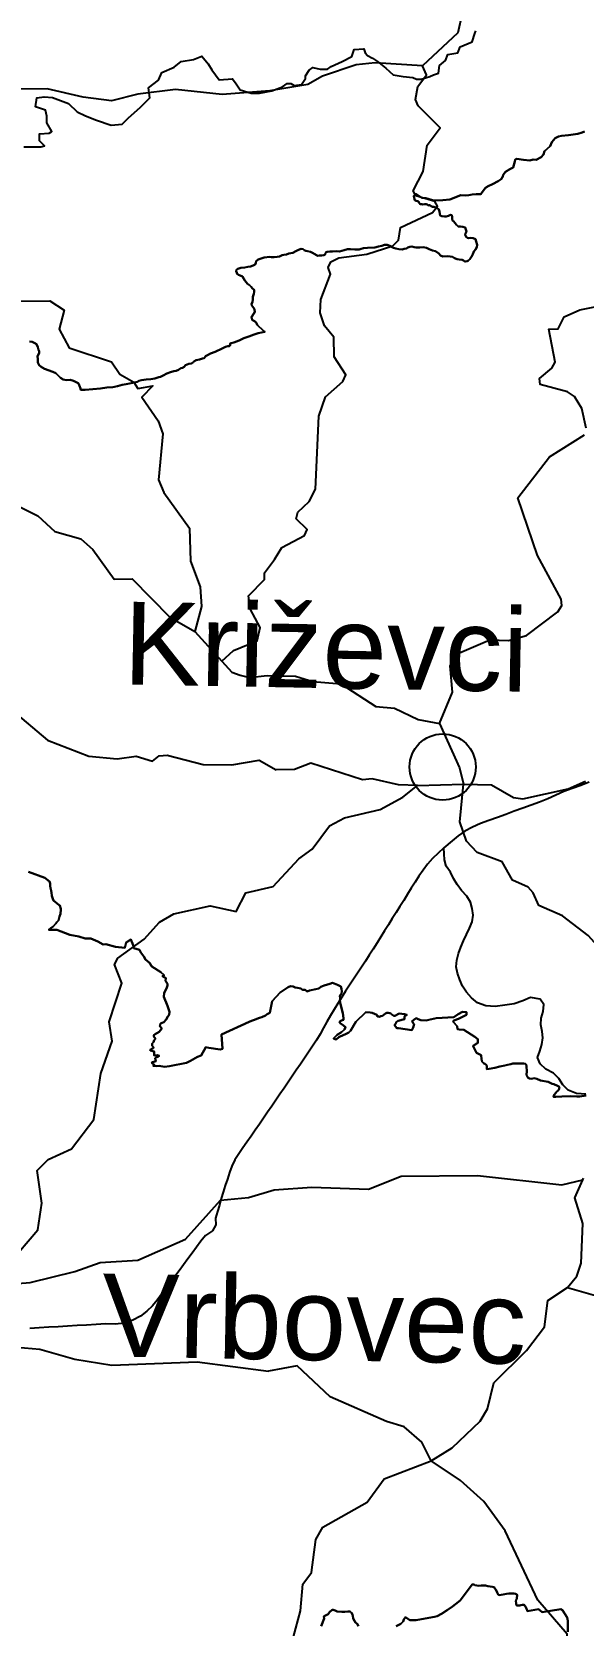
# Model space of a CAD drawing. Header units: metres. Extents: x 13.21 to 19.52, y 42.14 to 46.62.
# Drawn here: x 16.43 to 16.5795, y 45.7957 to 46.2279 of the extents above; entities that cross this region are included whole.
import ezdxf

# ---------------------------------------------------------------- set-up
doc = ezdxf.new("R2010")
doc.units = ezdxf.units.M
doc.header["$MEASUREMENT"] = 0
for name, color, linetype in [('CESTE', 5, 'Continuous'), ('grad_manji', 1, 'Continuous'), ('hr', 9, 'Continuous'), ('naziv_manji', 1, 'Continuous'), ('PRUGE', 7, 'Continuous'), ('RIJEKE', 4, 'Continuous')]:
    doc.layers.add(name, color=color, linetype=linetype)
doc.styles.get("Standard").update_dxf_attribs({"font": 'arial.ttf'})

msp = doc.modelspace()

# ---------------------------------------------------------------- linework, layer by layer
at = {"layer": 'CESTE'}
for p, q in [((16.47422, 46.06527), (16.48152, 46.05722)), ((16.53461, 46.02347), (16.54703, 46.02383)), ((16.5794, 45.91652), (16.57965, 45.91697))]:
    msp.add_line(p, q, dxfattribs=at)
for points in [[(16.57656, 46.25205), (16.56617, 46.25261), (16.56376, 46.2521), (16.55787, 46.24854), (16.55143, 46.24076), (16.54785, 46.23823), (16.5455, 46.22761), (16.53599, 46.21867)], [(16.53599, 46.21867), (16.5231, 46.21952), (16.51796, 46.21897), (16.50879, 46.21592), (16.50482, 46.21359), (16.49454, 46.21189)], [(16.49577, 46.08475), (16.49777, 46.08802), (16.50398, 46.09127), (16.50464, 46.09294), (16.50169, 46.09577), (16.50214, 46.09758), (16.50522, 46.10048), (16.50696, 46.10386), (16.50787, 46.12361), (16.5096, 46.12886), (16.51438, 46.13309), (16.5152, 46.13485), (16.51203, 46.13972), (16.51188, 46.14508), (16.50941, 46.14819), (16.50822, 46.1517), (16.50834, 46.15529), (16.51103, 46.16214), (16.51036, 46.16395), (16.51109, 46.16551), (16.51323, 46.16664), (16.52089, 46.16759), (16.5279, 46.1699), (16.52941, 46.1714), (16.53003, 46.17479), (16.53869, 46.17892), (16.54004, 46.18064), (16.53931, 46.1819), (16.53413, 46.18341), (16.53342, 46.18482), (16.5361, 46.19003), (16.53725, 46.19716), (16.54079, 46.20191), (16.53475, 46.20783), (16.53406, 46.20954), (16.53473, 46.2131), (16.53708, 46.21623), (16.53599, 46.21867)], [(16.49454, 46.21189), (16.48163, 46.21095), (16.46894, 46.21231), (16.45875, 46.21097), (16.45162, 46.20923), (16.44393, 46.21015), (16.43418, 46.21248), (16.42018, 46.21233)], [(16.42464, 46.15487), (16.43485, 46.15492), (16.43872, 46.15245), (16.4374, 46.14726), (16.44007, 46.14221), (16.45163, 46.13836), (16.45387, 46.13508), (16.45763, 46.13286), (16.4587, 46.13118), (16.46279, 46.13187), (16.45985, 46.12884), (16.46427, 46.12237), (16.46553, 46.11889), (16.46433, 46.10634), (16.4658, 46.1029), (16.47275, 46.09326), (16.47299, 46.0843), (16.47564, 46.07737), (16.47603, 46.07199), (16.47422, 46.06527)], [(16.58037, 46.1204), (16.57917, 46.12572), (16.57721, 46.12902), (16.57524, 46.13022), (16.56791, 46.13225), (16.56768, 46.13389), (16.57106, 46.13663), (16.5719, 46.13833), (16.57022, 46.14724), (16.57278, 46.14737), (16.57434, 46.15057), (16.57864, 46.1525), (16.58364, 46.15349)], [(16.54056, 46.04024), (16.54409, 46.04881), (16.5435, 46.05596), (16.5454, 46.05919), (16.55425, 46.06297), (16.55926, 46.0628), (16.56414, 46.06412), (16.57265, 46.0706), (16.57374, 46.07228), (16.57359, 46.07402), (16.56711, 46.08581), (16.56177, 46.10153), (16.57039, 46.1126), (16.57993, 46.11859)], [(16.35955, 46.10589), (16.36451, 46.10678), (16.36973, 46.10676), (16.38136, 46.11056), (16.38906, 46.1111), (16.3918, 46.11082), (16.39327, 46.10969), (16.39302, 46.10588), (16.39393, 46.10442), (16.40669, 46.10269), (16.41373, 46.10493), (16.41753, 46.10732), (16.42023, 46.1077), (16.4219, 46.10666), (16.4253, 46.09981), (16.43164, 46.09666), (16.43625, 46.09232), (16.44331, 46.09036), (16.44649, 46.08747), (16.45229, 46.07942), (16.45717, 46.07956), (16.46746, 46.06915), (16.47422, 46.06527)], [(16.48152, 46.05722), (16.48466, 46.06004), (16.49109, 46.06269), (16.49192, 46.06634), (16.48925, 46.07136), (16.48876, 46.0749), (16.49313, 46.07934), (16.49312, 46.08118), (16.49577, 46.08475)], [(16.48152, 46.05722), (16.48422, 46.05422), (16.48653, 46.05335), (16.48901, 46.05277), (16.49379, 46.05332)], [(16.49379, 46.05332), (16.50154, 46.05315), (16.50623, 46.05168), (16.51378, 46.051), (16.52331, 46.0449), (16.52837, 46.04446), (16.53476, 46.0414), (16.54056, 46.04024)], [(16.42439, 46.04407), (16.43422, 46.03576), (16.44546, 46.0314), (16.45311, 46.03065), (16.45827, 46.03139), (16.4627, 46.03004), (16.46448, 46.03147), (16.46669, 46.03172), (16.4765, 46.02914), (16.48421, 46.02905), (16.49161, 46.03034), (16.4963, 46.02768)], [(16.54056, 46.04024), (16.546, 46.02825), (16.54703, 46.02383)], [(16.53461, 46.02347), (16.52945, 46.02368), (16.52226, 46.02528), (16.51969, 46.02497), (16.50565, 46.02951), (16.50119, 46.02782), (16.4963, 46.02768)], [(16.60776, 45.947), (16.60827, 45.95419), (16.6045, 45.95645), (16.60316, 45.96174), (16.59595, 45.96686), (16.59211, 45.97152), (16.58757, 45.97309), (16.58501, 45.9782), (16.58089, 45.98277), (16.57389, 45.98809), (16.56749, 45.99093), (16.56601, 45.99435), (16.56465, 45.99591), (16.56037, 45.99776), (16.55754, 46.00276), (16.55075, 46.00529), (16.54793, 46.00835), (16.54612, 46.01356), (16.54703, 46.02383)], [(16.54703, 46.02383), (16.55466, 46.02364), (16.56064, 46.02022), (16.56319, 46.01983), (16.57547, 46.02251), (16.58015, 46.02459)], [(16.49541, 45.99605), (16.50242, 46.00355), (16.50599, 46.00618), (16.51069, 46.01249), (16.51477, 46.0147), (16.52448, 46.01698), (16.53062, 46.02026), (16.53461, 46.02347)], [(16.41859, 45.88963), (16.42638, 45.89678), (16.43165, 45.90296), (16.43274, 45.91011), (16.43146, 45.91903), (16.43439, 45.92198), (16.44074, 45.92492), (16.4468, 45.93283), (16.44868, 45.94535), (16.45175, 45.95407), (16.45094, 45.95936), (16.4544, 45.96981), (16.45244, 45.97489), (16.45334, 45.97663), (16.4605, 45.98174), (16.4646, 45.98634), (16.46847, 45.98867), (16.47837, 45.99085), (16.48545, 45.98926), (16.48805, 45.99433), (16.49541, 45.99605)], [(16.49569, 45.91376), (16.5059, 45.91449), (16.52134, 45.91399), (16.53015, 45.91745), (16.55083, 45.91767), (16.57375, 45.91514), (16.5794, 45.91652)], [(16.57527, 45.88725), (16.5778, 45.89037), (16.57903, 45.89385), (16.5794, 45.90465), (16.57726, 45.91162), (16.5794, 45.91652)], [(16.41859, 45.88963), (16.41941, 45.88785), (16.42954, 45.88864), (16.44166, 45.89161), (16.44855, 45.89408), (16.4587, 45.89468), (16.4717, 45.9004), (16.48115, 45.91101), (16.4888, 45.91169), (16.49569, 45.91376)], [(16.57527, 45.88725), (16.58478, 45.88452), (16.59761, 45.88481), (16.60946, 45.88144), (16.6325, 45.88125), (16.64497, 45.88359), (16.65207, 45.88569), (16.65666, 45.88733), (16.66245, 45.89091), (16.66726, 45.89226), (16.66972, 45.89274), (16.67598, 45.89187)], [(16.40969, 45.88714), (16.41649, 45.88466), (16.41799, 45.88319), (16.42002, 45.87242), (16.42173, 45.87141), (16.43211, 45.87057), (16.44164, 45.86783), (16.45167, 45.86621), (16.4748, 45.8671), (16.49414, 45.86457)], [(16.53826, 45.84023), (16.54401, 45.84381), (16.5516, 45.85102), (16.55356, 45.85434), (16.55531, 45.86138), (16.56417, 45.87022), (16.56904, 45.87656), (16.56996, 45.88377), (16.57527, 45.88725)], [(16.53826, 45.84023), (16.53579, 45.84534), (16.53097, 45.84952), (16.52622, 45.85089), (16.51095, 45.8576), (16.50197, 45.86598), (16.49414, 45.86457)], [(16.49545, 45.78655), (16.49883, 45.78926), (16.50093, 45.79252), (16.50288, 45.79958), (16.50353, 45.80676), (16.50582, 45.80997), (16.50705, 45.81892), (16.50891, 45.82224), (16.52091, 45.82901), (16.52559, 45.83541), (16.53826, 45.84023)], [(16.61336, 45.74982), (16.60604, 45.75931), (16.58933, 45.77045), (16.58314, 45.77362), (16.57629, 45.77125), (16.57469, 45.77263), (16.57355, 45.77618), (16.57505, 45.77774), (16.57491, 45.77936), (16.56981, 45.78568), (16.57012, 45.78752), (16.57525, 45.79144), (16.57517, 45.7932), (16.56725, 45.80245), (16.55839, 45.82122), (16.55261, 45.82924), (16.54628, 45.83489), (16.53826, 45.84023)]]:
    msp.add_lwpolyline(points, dxfattribs=at)
at = {"layer": 'grad_manji'}
msp.add_circle((16.54142, 46.02848), 0.00898, dxfattribs=at)
at = {"layer": 'hr'}
for points in [[(16.57992, 46.20086), (16.57927, 46.2006), (16.57806, 46.20029), (16.57551, 46.19992), (16.57364, 46.19969), (16.57285, 46.19951), (16.57196, 46.19908), (16.57148, 46.19857), (16.57106, 46.19801), (16.57062, 46.19691), (16.56901, 46.19554), (16.56879, 46.19465), (16.56814, 46.19393), (16.56675, 46.19323), (16.56596, 46.19332), (16.56507, 46.19301), (16.56331, 46.19315), (16.56153, 46.19343), (16.56122, 46.1933), (16.56112, 46.19326), (16.56101, 46.19274), (16.56056, 46.1911), (16.55966, 46.19066), (16.55847, 46.18993), (16.55787, 46.18916), (16.55777, 46.18866), (16.55725, 46.18793), (16.55647, 46.18737), (16.55498, 46.1866), (16.55378, 46.18603), (16.553, 46.18556), (16.55217, 46.18445), (16.55182, 46.18387), (16.55048, 46.18388), (16.54945, 46.18383), (16.54849, 46.18357), (16.54752, 46.18351), (16.54636, 46.18358), (16.54337, 46.1824), (16.54149, 46.18221), (16.5396, 46.18214), (16.53869, 46.18227), (16.53687, 46.18275), (16.53576, 46.18289), (16.53415, 46.18397), (16.53363, 46.18346), (16.53356, 46.18338), (16.53374, 46.18255), (16.53389, 46.18226), (16.53421, 46.18208), (16.5346, 46.18199), (16.53491, 46.1819), (16.53506, 46.18152), (16.53536, 46.1812), (16.53576, 46.18112), (16.53606, 46.18104), (16.53651, 46.18115), (16.53696, 46.18118), (16.53724, 46.18103), (16.53745, 46.18088), (16.53764, 46.18079), (16.53786, 46.18086), (16.53798, 46.1809), (16.53826, 46.18066), (16.53866, 46.18042), (16.53904, 46.18045), (16.53931, 46.18034), (16.5398, 46.18015), (16.54034, 46.17975), (16.54056, 46.17918), (16.54062, 46.17851), (16.54076, 46.17813), (16.5412, 46.17788), (16.5419, 46.17782), (16.54241, 46.1778), (16.543, 46.17804), (16.54353, 46.17825), (16.54388, 46.17816), (16.54404, 46.17769), (16.54404, 46.17715), (16.54409, 46.17671), (16.54449, 46.17642), (16.5447, 46.17609), (16.54514, 46.17552), (16.54563, 46.17513), (16.5463, 46.17509), (16.54693, 46.17502), (16.54751, 46.1748), (16.54788, 46.17374), (16.54762, 46.17323), (16.54749, 46.17285), (16.54779, 46.17232), (16.54815, 46.17204), (16.54841, 46.1719), (16.54901, 46.17199), (16.54967, 46.17198), (16.55029, 46.17166), (16.55054, 46.17101), (16.55078, 46.17013), (16.55072, 46.16953), (16.5503, 46.16884), (16.54986, 46.1683), (16.54959, 46.16762), (16.54933, 46.1671), (16.54881, 46.16625), (16.54839, 46.16587), (16.54806, 46.16573), (16.54765, 46.16558), (16.54741, 46.16562), (16.54708, 46.16591), (16.54668, 46.16609), (16.54591, 46.16617), (16.54535, 46.16625), (16.54465, 46.16648), (16.54408, 46.16685), (16.54343, 46.16693), (16.54267, 46.16708), (16.54144, 46.16695), (16.54087, 46.16726), (16.54035, 46.16774), (16.53952, 46.16839), (16.53868, 46.16861), (16.53779, 46.16897), (16.53701, 46.16935), (16.53612, 46.16948), (16.5352, 46.16944), (16.53416, 46.16942), (16.53373, 46.16954), (16.5331, 46.16965), (16.53254, 46.16958), (16.53199, 46.16938), (16.53157, 46.16912), (16.53098, 46.16909), (16.53042, 46.16889), (16.52951, 46.16897), (16.5287, 46.16917), (16.52811, 46.16931), (16.52758, 46.16955), (16.52706, 46.16986), (16.5264, 46.17017), (16.52564, 46.17015), (16.52494, 46.16989), (16.52403, 46.16965), (16.52298, 46.16944), (16.52102, 46.16933), (16.51997, 46.16922), (16.51936, 46.16906), (16.51876, 46.16888), (16.51758, 46.16884), (16.51643, 46.16897), (16.51564, 46.16893), (16.51473, 46.16865), (16.51346, 46.16836), (16.5127, 46.1684), (16.51153, 46.16832), (16.51085, 46.16836), (16.51007, 46.16827), (16.5098, 46.16814), (16.50964, 46.16786), (16.50956, 46.16751), (16.50915, 46.16732), (16.50863, 46.16728), (16.50796, 46.16722), (16.50757, 46.16714), (16.50721, 46.16729), (16.50677, 46.16759), (16.50612, 46.16796), (16.50554, 46.1682), (16.50479, 46.16839), (16.50432, 46.16853), (16.50384, 46.1687), (16.50354, 46.16899), (16.50302, 46.16903), (16.50232, 46.1688), (16.5016, 46.16837), (16.50081, 46.16794), (16.49972, 46.16777), (16.4991, 46.16752), (16.49835, 46.16742), (16.49792, 46.16734), (16.49712, 46.16697), (16.49652, 46.1669), (16.49568, 46.16683), (16.49493, 46.16681), (16.49453, 46.16687), (16.49305, 46.16671), (16.49135, 46.16614), (16.49088, 46.16567), (16.49071, 46.16529), (16.49054, 46.16482), (16.49002, 46.16457), (16.48928, 46.16424), (16.48861, 46.16413), (16.48772, 46.16402), (16.48669, 46.16388), (16.48588, 46.16365), (16.48553, 46.16334), (16.48541, 46.16298), (16.48558, 46.16257), (16.48568, 46.16227), (16.48605, 46.162), (16.48651, 46.1618), (16.48717, 46.16154), (16.48746, 46.16094), (16.48777, 46.16048), (16.48812, 46.16), (16.48845, 46.15959), (16.48901, 46.1592), (16.48952, 46.15878), (16.48985, 46.15829), (16.49027, 46.15789), (16.49029, 46.1574), (16.49023, 46.15683), (16.48996, 46.15604), (16.48989, 46.15542), (16.48987, 46.15461), (16.48953, 46.15413), (16.48967, 46.15367), (16.49019, 46.15295), (16.49042, 46.15255), (16.49048, 46.15199), (16.49016, 46.15147), (16.48954, 46.15053), (16.48965, 46.15015), (16.48976, 46.14975), (16.49024, 46.14949), (16.49061, 46.14923), (16.49097, 46.14887), (16.49115, 46.14845), (16.49145, 46.14803), (16.49242, 46.14719), (16.493, 46.14663), (16.49316, 46.14653), (16.4927, 46.14642), (16.49142, 46.14617), (16.49028, 46.14584), (16.48888, 46.14531), (16.48747, 46.14482), (16.48622, 46.14415), (16.48478, 46.14366), (16.48407, 46.14345), (16.48372, 46.14328), (16.4838, 46.14305), (16.4838, 46.14282), (16.48359, 46.14266), (16.48317, 46.14261), (16.4825, 46.14245), (16.48163, 46.14205), (16.47972, 46.14112), (16.47846, 46.14068), (16.47763, 46.14022), (16.47706, 46.13995), (16.47697, 46.13973), (16.47672, 46.13938), (16.4763, 46.13934), (16.47546, 46.13906), (16.47454, 46.13882), (16.47395, 46.13851), (16.47365, 46.13818), (16.4733, 46.13797), (16.47257, 46.13782), (16.47164, 46.13745), (16.47128, 46.13706), (16.47081, 46.13681), (16.47041, 46.13665), (16.46974, 46.13625), (16.46911, 46.13598), (16.46854, 46.13589), (16.46758, 46.13557), (16.46658, 46.13525), (16.46557, 46.13466), (16.46485, 46.13435), (16.46445, 46.13419), (16.46332, 46.1339), (16.46227, 46.13371), (16.46096, 46.13357), (16.45975, 46.1334), (16.459, 46.13325), (16.45861, 46.13301), (16.4582, 46.13285), (16.45697, 46.13257), (16.45557, 46.13232), (16.45449, 46.13212), (16.45325, 46.1318), (16.45193, 46.13155), (16.45031, 46.13141), (16.44862, 46.13114), (16.44652, 46.13102), (16.44445, 46.13077), (16.44331, 46.13077), (16.44309, 46.13145), (16.44304, 46.1316), (16.44277, 46.13232), (16.44256, 46.13257), (16.44205, 46.13291), (16.44129, 46.13326), (16.44038, 46.13349), (16.43943, 46.13346), (16.43844, 46.13356), (16.43772, 46.13408), (16.43704, 46.13475), (16.43647, 46.13532), (16.43568, 46.13567), (16.43346, 46.13647), (16.43251, 46.13703), (16.43195, 46.1375), (16.43162, 46.13822), (16.43161, 46.13916), (16.43156, 46.13991), (16.43195, 46.1407), (16.43199, 46.14129), (16.43178, 46.14164), (16.43165, 46.1424), (16.43127, 46.14318), (16.43076, 46.14346), (16.43007, 46.14382), (16.42934, 46.14391)], [(16.42934, 46.14391), (16.43007, 46.14382), (16.43076, 46.14346), (16.43127, 46.14318), (16.43165, 46.1424), (16.43178, 46.14164), (16.43199, 46.14129), (16.43195, 46.1407), (16.43156, 46.13991), (16.43161, 46.13916), (16.43162, 46.13822), (16.43195, 46.1375), (16.43251, 46.13703), (16.43346, 46.13647), (16.43568, 46.13567), (16.43647, 46.13532), (16.43704, 46.13475), (16.43772, 46.13408), (16.43844, 46.13356), (16.43943, 46.13346), (16.44038, 46.13349), (16.44129, 46.13326), (16.44205, 46.13291), (16.44256, 46.13257), (16.44277, 46.13232), (16.44304, 46.1316), (16.44309, 46.13145), (16.44331, 46.13077), (16.44445, 46.13077), (16.44652, 46.13102), (16.44862, 46.13114), (16.45031, 46.13141), (16.45193, 46.13155), (16.45325, 46.1318), (16.45449, 46.13212), (16.45557, 46.13232), (16.45697, 46.13257), (16.4582, 46.13285), (16.45861, 46.13301), (16.459, 46.13325), (16.45975, 46.1334), (16.46096, 46.13357), (16.46227, 46.13371), (16.46332, 46.1339), (16.46445, 46.13419), (16.46485, 46.13435), (16.46557, 46.13466), (16.46658, 46.13525), (16.46758, 46.13557), (16.46854, 46.13589), (16.46911, 46.13598), (16.46974, 46.13625), (16.47041, 46.13665), (16.47081, 46.13681), (16.47128, 46.13706), (16.47164, 46.13745), (16.47257, 46.13782), (16.4733, 46.13797), (16.47365, 46.13818), (16.47395, 46.13851), (16.47454, 46.13882), (16.47546, 46.13906), (16.4763, 46.13934), (16.47672, 46.13938), (16.47697, 46.13973), (16.47706, 46.13995), (16.47763, 46.14022), (16.47846, 46.14068), (16.47972, 46.14112), (16.48163, 46.14205), (16.4825, 46.14245), (16.48317, 46.14261), (16.48359, 46.14266), (16.4838, 46.14282), (16.4838, 46.14305), (16.48372, 46.14328), (16.48407, 46.14345), (16.48478, 46.14366), (16.48622, 46.14415), (16.48747, 46.14482), (16.48888, 46.14531), (16.49028, 46.14584), (16.49142, 46.14617), (16.4927, 46.14642), (16.49316, 46.14653), (16.493, 46.14663), (16.49242, 46.14719), (16.49145, 46.14803), (16.49115, 46.14845), (16.49097, 46.14887), (16.49061, 46.14923), (16.49024, 46.14949), (16.48976, 46.14975), (16.48965, 46.15015), (16.48954, 46.15053), (16.49016, 46.15147), (16.49048, 46.15199), (16.49042, 46.15255), (16.49019, 46.15295), (16.48967, 46.15367), (16.48953, 46.15413), (16.48987, 46.15461), (16.48989, 46.15542), (16.48996, 46.15604), (16.49023, 46.15683), (16.49029, 46.1574), (16.49027, 46.15789), (16.48985, 46.15829), (16.48952, 46.15878), (16.48901, 46.1592), (16.48845, 46.15959), (16.48812, 46.16), (16.48777, 46.16048), (16.48746, 46.16094), (16.48717, 46.16154), (16.48651, 46.1618), (16.48605, 46.162), (16.48568, 46.16227), (16.48558, 46.16257), (16.48541, 46.16298), (16.48553, 46.16334), (16.48588, 46.16365), (16.48669, 46.16388), (16.48772, 46.16402), (16.48861, 46.16413), (16.48928, 46.16424), (16.49002, 46.16457), (16.49054, 46.16482), (16.49071, 46.16529), (16.49088, 46.16567), (16.49135, 46.16614), (16.49305, 46.16671), (16.49453, 46.16687), (16.49493, 46.16681), (16.49568, 46.16683), (16.49652, 46.1669), (16.49712, 46.16697), (16.49792, 46.16734), (16.49835, 46.16742), (16.4991, 46.16752), (16.49972, 46.16777), (16.50081, 46.16794), (16.5016, 46.16837), (16.50232, 46.1688), (16.50302, 46.16903), (16.50354, 46.16899), (16.50384, 46.1687), (16.50432, 46.16853), (16.50479, 46.16839), (16.50554, 46.1682), (16.50612, 46.16796), (16.50677, 46.16759), (16.50721, 46.16729), (16.50757, 46.16714), (16.50796, 46.16722), (16.50863, 46.16728), (16.50915, 46.16732), (16.50956, 46.16751), (16.50964, 46.16786), (16.5098, 46.16814), (16.51007, 46.16827), (16.51085, 46.16836), (16.51153, 46.16832), (16.5127, 46.1684), (16.51346, 46.16836), (16.51473, 46.16865), (16.51564, 46.16893), (16.51643, 46.16897), (16.51758, 46.16884), (16.51876, 46.16888), (16.51936, 46.16906), (16.51997, 46.16922), (16.52102, 46.16933), (16.52298, 46.16944), (16.52403, 46.16965), (16.52494, 46.16989), (16.52564, 46.17015), (16.5264, 46.17017), (16.52706, 46.16986), (16.52758, 46.16955), (16.52811, 46.16931), (16.5287, 46.16917), (16.52951, 46.16897), (16.53042, 46.16889), (16.53098, 46.16909), (16.53157, 46.16912), (16.53199, 46.16938), (16.53254, 46.16958), (16.5331, 46.16965), (16.53373, 46.16954), (16.53416, 46.16942), (16.5352, 46.16944), (16.53612, 46.16948), (16.53701, 46.16935), (16.53779, 46.16897), (16.53868, 46.16861), (16.53952, 46.16839), (16.54035, 46.16774), (16.54087, 46.16726), (16.54144, 46.16695), (16.54267, 46.16708), (16.54343, 46.16693), (16.54408, 46.16685), (16.54465, 46.16648), (16.54535, 46.16625), (16.54591, 46.16617), (16.54668, 46.16609), (16.54708, 46.16591), (16.54741, 46.16562), (16.54765, 46.16558), (16.54806, 46.16573), (16.54839, 46.16587), (16.54881, 46.16625), (16.54933, 46.1671), (16.54959, 46.16762), (16.54986, 46.1683), (16.5503, 46.16884), (16.55072, 46.16953), (16.55078, 46.17013), (16.55054, 46.17101), (16.55029, 46.17166), (16.54967, 46.17198), (16.54901, 46.17199), (16.54841, 46.1719), (16.54815, 46.17204), (16.54779, 46.17232), (16.54749, 46.17285), (16.54762, 46.17323), (16.54788, 46.17374), (16.54751, 46.1748), (16.54693, 46.17502), (16.5463, 46.17509), (16.54563, 46.17513), (16.54514, 46.17552), (16.5447, 46.17609), (16.54449, 46.17642), (16.54409, 46.17671), (16.54404, 46.17715), (16.54404, 46.17769), (16.54388, 46.17816), (16.54353, 46.17825), (16.543, 46.17804), (16.54241, 46.1778), (16.5419, 46.17782), (16.5412, 46.17788), (16.54076, 46.17813), (16.54062, 46.17851), (16.54056, 46.17918), (16.54034, 46.17975), (16.5398, 46.18015), (16.53931, 46.18034), (16.53904, 46.18045), (16.53866, 46.18042), (16.53826, 46.18066), (16.53798, 46.1809), (16.53786, 46.18086), (16.53764, 46.18079), (16.53745, 46.18088), (16.53724, 46.18103), (16.53696, 46.18118), (16.53651, 46.18115), (16.53606, 46.18104), (16.53576, 46.18112), (16.53536, 46.1812), (16.53506, 46.18152), (16.53491, 46.1819), (16.5346, 46.18199), (16.53421, 46.18208), (16.53389, 46.18226), (16.53374, 46.18255), (16.53356, 46.18338), (16.53363, 46.18346), (16.53415, 46.18397), (16.53576, 46.18289), (16.53687, 46.18275), (16.53869, 46.18227), (16.5396, 46.18214), (16.54149, 46.18221), (16.54337, 46.1824), (16.54636, 46.18358), (16.54752, 46.18351), (16.54849, 46.18357), (16.54945, 46.18383), (16.55048, 46.18388), (16.55182, 46.18387), (16.55217, 46.18445), (16.553, 46.18556), (16.55378, 46.18603), (16.55498, 46.1866), (16.55647, 46.18737), (16.55725, 46.18793), (16.55777, 46.18866), (16.55787, 46.18916), (16.55847, 46.18993), (16.55966, 46.19066), (16.56056, 46.1911), (16.56101, 46.19274), (16.56112, 46.19326), (16.56122, 46.1933), (16.56153, 46.19343), (16.56331, 46.19315), (16.56507, 46.19301), (16.56596, 46.19332), (16.56675, 46.19323), (16.56814, 46.19393), (16.56879, 46.19465), (16.56901, 46.19554), (16.57062, 46.19691), (16.57106, 46.19801), (16.57148, 46.19857), (16.57196, 46.19908), (16.57285, 46.19951), (16.57364, 46.19969), (16.57551, 46.19992), (16.57806, 46.20029), (16.57927, 46.2006), (16.57992, 46.20086)], [(16.58036, 45.93934), (16.57866, 45.93908), (16.57779, 45.93907), (16.57616, 45.93915), (16.57377, 45.93912), (16.57213, 45.93899), (16.57147, 45.93898), (16.5716, 45.93931), (16.57169, 45.93956), (16.57215, 45.94005), (16.5724, 45.94049), (16.57264, 45.94067), (16.57305, 45.94111), (16.57306, 45.94138), (16.57308, 45.94155), (16.57295, 45.9418), (16.57255, 45.94202), (16.57154, 45.94241), (16.57114, 45.94257), (16.57007, 45.94305), (16.56796, 45.94342), (16.56696, 45.9439), (16.56658, 45.94398), (16.5662, 45.94403), (16.56592, 45.944), (16.56544, 45.94391), (16.56502, 45.94394), (16.56459, 45.94418), (16.56441, 45.9444), (16.56423, 45.9447), (16.56414, 45.94504), (16.56427, 45.9459), (16.56423, 45.94635), (16.56416, 45.94685), (16.56414, 45.94732), (16.56409, 45.94774), (16.56386, 45.94798), (16.56346, 45.94807), (16.56304, 45.94808), (16.56267, 45.94802), (16.56213, 45.948), (16.5616, 45.94806), (16.56102, 45.94807), (16.56042, 45.94804), (16.5599, 45.94788), (16.55905, 45.94766), (16.55829, 45.94749), (16.55697, 45.9472), (16.55554, 45.94687), (16.55405, 45.94658), (16.55342, 45.94652), (16.55337, 45.94684), (16.55338, 45.94715), (16.55342, 45.9474), (16.55319, 45.94769), (16.55288, 45.94793), (16.5525, 45.94815), (16.55217, 45.94846), (16.55194, 45.94926), (16.55184, 45.95034), (16.55059, 45.95093), (16.55036, 45.95147), (16.54975, 45.95252), (16.54967, 45.95287), (16.55094, 45.95363), (16.55092, 45.95463), (16.55012, 45.95525), (16.54718, 45.95717), (16.54587, 45.95729), (16.54549, 45.9574), (16.54534, 45.95821), (16.5443, 45.95932), (16.54448, 45.95973), (16.54572, 45.9602), (16.54793, 45.96121), (16.5479, 45.96201), (16.54684, 45.96204), (16.54562, 45.9614), (16.54447, 45.96058), (16.53963, 45.96035), (16.53767, 45.95992), (16.53692, 45.95973), (16.53554, 45.95982), (16.53482, 45.96004), (16.53425, 45.9603), (16.53364, 45.95992), (16.53313, 45.95955), (16.53345, 45.95899), (16.53373, 45.95874), (16.53338, 45.95777), (16.53307, 45.95711), (16.52942, 45.95759), (16.52901, 45.95766), (16.52834, 45.95844), (16.52873, 45.95887), (16.52884, 45.9593), (16.52932, 45.95966), (16.53106, 45.96007), (16.53105, 45.96081), (16.53167, 45.96126), (16.53104, 45.96141), (16.53037, 45.96151), (16.52984, 45.96157), (16.52945, 45.96154), (16.52883, 45.96119), (16.52856, 45.961), (16.52819, 45.96097), (16.52791, 45.96114), (16.52766, 45.96133), (16.52733, 45.9616), (16.52711, 45.96169), (16.52671, 45.96176), (16.52626, 45.96175), (16.52589, 45.96162), (16.52555, 45.96137), (16.52509, 45.96099), (16.52464, 45.96085), (16.52429, 45.96073), (16.52399, 45.96075), (16.52379, 45.96083), (16.52362, 45.96104), (16.52353, 45.96129), (16.52292, 45.96156), (16.52226, 45.96177), (16.52173, 45.96189), (16.52061, 45.96194), (16.5179, 45.95935), (16.51642, 45.95686), (16.51596, 45.95645), (16.51503, 45.956), (16.5136, 45.9554), (16.51323, 45.9552), (16.51253, 45.95453), (16.51182, 45.95484), (16.5128, 45.95586), (16.51394, 45.95656), (16.5148, 45.95723), (16.51504, 45.95791), (16.51455, 45.95833), (16.51363, 45.95895), (16.51347, 45.95912), (16.51366, 45.95951), (16.51402, 45.95971), (16.51453, 45.95987), (16.51456, 45.96036), (16.51435, 45.96171), (16.51373, 45.96416), (16.5135, 45.96514), (16.51359, 45.96567), (16.51354, 45.9664), (16.51398, 45.967), (16.51403, 45.96759), (16.51394, 45.96831), (16.51381, 45.96892), (16.51292, 45.96939), (16.51153, 45.96995), (16.51078, 45.96964), (16.5093, 45.9692), (16.50839, 45.9688), (16.50779, 45.96842), (16.50704, 45.9682), (16.5053, 45.96785), (16.50465, 45.96761), (16.50415, 45.96806), (16.5034, 45.96799), (16.50293, 45.96843), (16.50203, 45.96861), (16.50144, 45.96868), (16.50089, 45.96895), (16.50018, 45.96899), (16.49954, 45.96877), (16.49735, 45.96732), (16.4952, 45.96491), (16.49451, 45.96179), (16.4942, 45.96163), (16.49385, 45.96146), (16.49338, 45.96108), (16.49239, 45.96063), (16.49171, 45.96039), (16.491, 45.96012), (16.49034, 45.95992), (16.48958, 45.95962), (16.48891, 45.95936), (16.4814, 45.95594), (16.4817, 45.95198), (16.4811, 45.95184), (16.47799, 45.95233), (16.47715, 45.95251), (16.47596, 45.95025), (16.47496, 45.94989), (16.47305, 45.94878), (16.47194, 45.94824), (16.46733, 45.94734), (16.46593, 45.94715), (16.46456, 45.94737), (16.46373, 45.94734), (16.46289, 45.94743), (16.46327, 45.9476), (16.4625, 45.94826), (16.46262, 45.9484), (16.46311, 45.9485), (16.4636, 45.94869), (16.46343, 45.94945), (16.46358, 45.94966), (16.46414, 45.94986), (16.46449, 45.9501), (16.4641, 45.95027), (16.46321, 45.95025), (16.46313, 45.95132), (16.46219, 45.95157), (16.46206, 45.95171), (16.46291, 45.95219), (16.46301, 45.95243), (16.46263, 45.95287), (16.46264, 45.95349), (16.463, 45.95384), (16.46321, 45.95439), (16.46357, 45.95469), (16.46304, 45.95539), (16.46305, 45.9557), (16.46341, 45.95604), (16.46451, 45.95665), (16.46528, 45.95753), (16.46474, 45.95813), (16.46492, 45.95885), (16.46576, 45.95929), (16.46638, 45.95997), (16.46689, 45.96082), (16.46725, 45.96123), (16.46732, 45.96209), (16.46674, 45.96368), (16.46575, 45.96615), (16.46592, 45.96721), (16.4665, 45.96841), (16.46677, 45.96917), (16.46679, 45.96968), (16.46622, 45.97049), (16.46637, 45.97118), (16.4654, 45.97174), (16.46585, 45.97204), (16.46494, 45.97285), (16.4625, 45.97432), (16.46188, 45.97533), (16.46082, 45.97625), (16.46035, 45.97708), (16.45954, 45.97812), (16.45916, 45.97885), (16.45764, 45.97932), (16.45751, 45.98011), (16.45727, 45.98057), (16.45685, 45.98164), (16.4556, 45.9809), (16.45521, 45.97946), (16.45265, 45.97969), (16.45009, 45.98039), (16.44935, 45.98032), (16.44788, 45.98113), (16.44602, 45.98195), (16.44449, 45.98197), (16.44277, 45.98248), (16.4403, 45.98292), (16.43676, 45.98427), (16.43462, 45.98432), (16.4352, 45.98481), (16.43573, 45.98525), (16.43649, 45.98599), (16.43681, 45.98636), (16.43723, 45.9868), (16.43747, 45.98788), (16.43773, 45.9886), (16.43787, 45.98985), (16.43783, 45.98997), (16.43754, 45.99092), (16.43743, 45.99102), (16.4359, 45.99229), (16.43567, 45.99273), (16.4354, 45.99353), (16.43532, 45.99446), (16.43496, 45.99613), (16.43494, 45.99688), (16.43475, 45.99744), (16.43353, 45.99842), (16.42904, 46.00008)], [(16.42904, 46.00008), (16.43353, 45.99842), (16.43475, 45.99744), (16.43494, 45.99688), (16.43496, 45.99613), (16.43532, 45.99446), (16.4354, 45.99353), (16.43567, 45.99273), (16.4359, 45.99229), (16.43743, 45.99102), (16.43754, 45.99092), (16.43783, 45.98997), (16.43787, 45.98985), (16.43773, 45.9886), (16.43747, 45.98788), (16.43723, 45.9868), (16.43681, 45.98636), (16.43649, 45.98599), (16.43573, 45.98525), (16.4352, 45.98481), (16.43462, 45.98432), (16.43676, 45.98427), (16.4403, 45.98292), (16.44277, 45.98248), (16.44449, 45.98197), (16.44602, 45.98195), (16.44788, 45.98113), (16.44935, 45.98032), (16.45009, 45.98039), (16.45265, 45.97969), (16.45521, 45.97946), (16.4556, 45.9809), (16.45685, 45.98164), (16.45727, 45.98057), (16.45751, 45.98011), (16.45764, 45.97932), (16.45916, 45.97885), (16.45954, 45.97812), (16.46035, 45.97708), (16.46082, 45.97625), (16.46188, 45.97533), (16.4625, 45.97432), (16.46494, 45.97285), (16.46585, 45.97204), (16.4654, 45.97174), (16.46637, 45.97118), (16.46622, 45.97049), (16.46679, 45.96968), (16.46677, 45.96917), (16.4665, 45.96841), (16.46592, 45.96721), (16.46575, 45.96615), (16.46674, 45.96368), (16.46732, 45.96209), (16.46725, 45.96123), (16.46689, 45.96082), (16.46638, 45.95997), (16.46576, 45.95929), (16.46492, 45.95885), (16.46474, 45.95813), (16.46528, 45.95753), (16.46451, 45.95665), (16.46341, 45.95604), (16.46305, 45.9557), (16.46304, 45.95539), (16.46357, 45.95469), (16.46321, 45.95439), (16.463, 45.95384), (16.46264, 45.95349), (16.46263, 45.95287), (16.46301, 45.95243), (16.46291, 45.95219), (16.46206, 45.95171), (16.46219, 45.95157), (16.46313, 45.95132), (16.46321, 45.95025), (16.4641, 45.95027), (16.46449, 45.9501), (16.46414, 45.94986), (16.46358, 45.94966), (16.46343, 45.94945), (16.4636, 45.94869), (16.46311, 45.9485), (16.46262, 45.9484), (16.4625, 45.94826), (16.46327, 45.9476), (16.46289, 45.94743), (16.46373, 45.94734), (16.46456, 45.94737), (16.46593, 45.94715), (16.46733, 45.94734), (16.47194, 45.94824), (16.47305, 45.94878), (16.47496, 45.94989), (16.47596, 45.95025), (16.47715, 45.95251), (16.47799, 45.95233), (16.4811, 45.95184), (16.4817, 45.95198), (16.4814, 45.95594), (16.48891, 45.95936), (16.48958, 45.95962), (16.49034, 45.95992), (16.491, 45.96012), (16.49171, 45.96039), (16.49239, 45.96063), (16.49338, 45.96108), (16.49385, 45.96146), (16.4942, 45.96163), (16.49451, 45.96179), (16.4952, 45.96491), (16.49735, 45.96732), (16.49954, 45.96877), (16.50018, 45.96899), (16.50089, 45.96895), (16.50144, 45.96868), (16.50203, 45.96861), (16.50293, 45.96843), (16.5034, 45.96799), (16.50415, 45.96806), (16.50465, 45.96761), (16.5053, 45.96785), (16.50704, 45.9682), (16.50779, 45.96842), (16.50839, 45.9688), (16.5093, 45.9692), (16.51078, 45.96964), (16.51153, 45.96995), (16.51292, 45.96939), (16.51381, 45.96892), (16.51394, 45.96831), (16.51403, 45.96759), (16.51398, 45.967), (16.51354, 45.9664), (16.51359, 45.96567), (16.5135, 45.96514), (16.51373, 45.96416), (16.51435, 45.96171), (16.51456, 45.96036), (16.51453, 45.95987), (16.51402, 45.95971), (16.51366, 45.95951), (16.51347, 45.95912), (16.51363, 45.95895), (16.51455, 45.95833), (16.51504, 45.95791), (16.5148, 45.95723), (16.51394, 45.95656), (16.5128, 45.95586), (16.51182, 45.95484), (16.51253, 45.95453), (16.51323, 45.9552), (16.5136, 45.9554), (16.51503, 45.956), (16.51596, 45.95645), (16.51642, 45.95686), (16.5179, 45.95935), (16.52061, 45.96194), (16.52173, 45.96189), (16.52226, 45.96177), (16.52292, 45.96156), (16.52353, 45.96129), (16.52362, 45.96104), (16.52379, 45.96083), (16.52399, 45.96075), (16.52429, 45.96073), (16.52464, 45.96085), (16.52509, 45.96099), (16.52555, 45.96137), (16.52589, 45.96162), (16.52626, 45.96175), (16.52671, 45.96176), (16.52711, 45.96169), (16.52733, 45.9616), (16.52766, 45.96133), (16.52791, 45.96114), (16.52819, 45.96097), (16.52856, 45.961), (16.52883, 45.96119), (16.52945, 45.96154), (16.52984, 45.96157), (16.53037, 45.96151), (16.53104, 45.96141), (16.53167, 45.96126), (16.53105, 45.96081), (16.53106, 45.96007), (16.52932, 45.95966), (16.52884, 45.9593), (16.52873, 45.95887), (16.52834, 45.95844), (16.52901, 45.95766), (16.52942, 45.95759), (16.53307, 45.95711), (16.53338, 45.95777), (16.53373, 45.95874), (16.53345, 45.95899), (16.53313, 45.95955), (16.53364, 45.95992), (16.53425, 45.9603), (16.53482, 45.96004), (16.53554, 45.95982), (16.53692, 45.95973), (16.53767, 45.95992), (16.53963, 45.96035), (16.54447, 45.96058), (16.54562, 45.9614), (16.54684, 45.96204), (16.5479, 45.96201), (16.54793, 45.96121), (16.54572, 45.9602), (16.54448, 45.95973), (16.5443, 45.95932), (16.54534, 45.95821), (16.54549, 45.9574), (16.54587, 45.95729), (16.54718, 45.95717), (16.55012, 45.95525), (16.55092, 45.95463), (16.55094, 45.95363), (16.54967, 45.95287), (16.54975, 45.95252), (16.55036, 45.95147), (16.55059, 45.95093), (16.55184, 45.95034), (16.55194, 45.94926), (16.55217, 45.94846), (16.5525, 45.94815), (16.55288, 45.94793), (16.55319, 45.94769), (16.55342, 45.9474), (16.55338, 45.94715), (16.55337, 45.94684), (16.55342, 45.94652), (16.55405, 45.94658), (16.55554, 45.94687), (16.55697, 45.9472), (16.55829, 45.94749), (16.55905, 45.94766), (16.5599, 45.94788), (16.56042, 45.94804), (16.56102, 45.94807), (16.5616, 45.94806), (16.56213, 45.948), (16.56267, 45.94802), (16.56304, 45.94808), (16.56346, 45.94807), (16.56386, 45.94798), (16.56409, 45.94774), (16.56414, 45.94732), (16.56416, 45.94685), (16.56423, 45.94635), (16.56427, 45.9459), (16.56414, 45.94504), (16.56423, 45.9447), (16.56441, 45.9444), (16.56459, 45.94418), (16.56502, 45.94394), (16.56544, 45.94391), (16.56592, 45.944), (16.5662, 45.94403), (16.56658, 45.94398), (16.56696, 45.9439), (16.56796, 45.94342), (16.57007, 45.94305), (16.57114, 45.94257), (16.57154, 45.94241), (16.57255, 45.94202), (16.57295, 45.9418), (16.57308, 45.94155), (16.57306, 45.94138), (16.57305, 45.94111), (16.57264, 45.94067), (16.5724, 45.94049), (16.57215, 45.94005), (16.57169, 45.93956), (16.5716, 45.93931), (16.57147, 45.93898), (16.57213, 45.93899), (16.57377, 45.93912), (16.57616, 45.93915), (16.57779, 45.93907), (16.57866, 45.93908), (16.58036, 45.93934)], [(16.57539, 45.79388), (16.57534, 45.79606), (16.57537, 45.79683), (16.57519, 45.79777), (16.5739, 45.79972), (16.57352, 45.80004), (16.56844, 45.79918), (16.56744, 45.79997), (16.56444, 45.79946), (16.56432, 45.79976), (16.56414, 45.80012), (16.56402, 45.80055), (16.56355, 45.80119), (16.56331, 45.80122), (16.563, 45.80117), (16.56265, 45.80108), (16.56232, 45.801), (16.56184, 45.80098), (16.56152, 45.801), (16.5614, 45.80127), (16.56133, 45.8016), (16.56129, 45.80218), (16.56134, 45.8025), (16.56156, 45.80286), (16.56154, 45.80318), (16.56159, 45.8036), (16.5616, 45.80393), (16.56116, 45.80418), (16.56083, 45.80426), (16.56039, 45.8043), (16.55983, 45.8043), (16.5594, 45.80428), (16.55874, 45.80419), (16.55782, 45.80396), (16.55672, 45.8038), (16.55651, 45.80401), (16.55617, 45.80456), (16.5559, 45.80518), (16.55558, 45.8056), (16.55541, 45.80594), (16.55494, 45.80607), (16.55364, 45.80627), (16.55306, 45.80644), (16.55186, 45.80643), (16.55125, 45.80635), (16.55014, 45.80651), (16.54998, 45.80667), (16.54947, 45.80666), (16.54613, 45.80235), (16.54487, 45.80136), (16.54405, 45.80072), (16.54267, 45.79972), (16.54114, 45.79873), (16.53995, 45.79812), (16.53922, 45.79793), (16.53571, 45.79734), (16.53425, 45.797), (16.53347, 45.79699), (16.53253, 45.79705), (16.53132, 45.7978), (16.53092, 45.79721), (16.53068, 45.7967), (16.53011, 45.79604), (16.52884, 45.7954)], [(16.52884, 45.7954), (16.53011, 45.79604), (16.53068, 45.7967), (16.53092, 45.79721), (16.53132, 45.7978), (16.53253, 45.79705), (16.53347, 45.79699), (16.53425, 45.797), (16.53571, 45.79734), (16.53922, 45.79793), (16.53995, 45.79812), (16.54114, 45.79873), (16.54267, 45.79972), (16.54405, 45.80072), (16.54487, 45.80136), (16.54613, 45.80235), (16.54947, 45.80666), (16.54998, 45.80667), (16.55014, 45.80651), (16.55125, 45.80635), (16.55186, 45.80643), (16.55306, 45.80644), (16.55364, 45.80627), (16.55494, 45.80607), (16.55541, 45.80594), (16.55558, 45.8056), (16.5559, 45.80518), (16.55617, 45.80456), (16.55651, 45.80401), (16.55672, 45.8038), (16.55782, 45.80396), (16.55874, 45.80419), (16.5594, 45.80428), (16.55983, 45.8043), (16.56039, 45.8043), (16.56083, 45.80426), (16.56116, 45.80418), (16.5616, 45.80393), (16.56159, 45.8036), (16.56154, 45.80318), (16.56156, 45.80286), (16.56134, 45.8025), (16.56129, 45.80218), (16.56133, 45.8016), (16.5614, 45.80127), (16.56152, 45.801), (16.56184, 45.80098), (16.56232, 45.801), (16.56265, 45.80108), (16.563, 45.80117), (16.56331, 45.80122), (16.56355, 45.80119), (16.56402, 45.80055), (16.56414, 45.80012), (16.56432, 45.79976), (16.56444, 45.79946), (16.56744, 45.79997), (16.56844, 45.79918), (16.57352, 45.80004), (16.5739, 45.79972), (16.57519, 45.79777), (16.57537, 45.79683), (16.57534, 45.79606), (16.57539, 45.79388)], [(16.51861, 45.79543), (16.5182, 45.79601), (16.51777, 45.79643), (16.51749, 45.79682), (16.51721, 45.79729), (16.51719, 45.79761), (16.51705, 45.79807), (16.51696, 45.79855), (16.51673, 45.79904), (16.51629, 45.79939), (16.5157, 45.79936), (16.51486, 45.79931), (16.51405, 45.79928), (16.51283, 45.79942), (16.51227, 45.79963), (16.5117, 45.7998), (16.51144, 45.7998), (16.51077, 45.79921), (16.51037, 45.79865), (16.51001, 45.79844), (16.5096, 45.79825), (16.5092, 45.798), (16.50932, 45.79745), (16.50843, 45.79539)], [(16.50843, 45.79539), (16.50932, 45.79745), (16.5092, 45.798), (16.5096, 45.79825), (16.51001, 45.79844), (16.51037, 45.79865), (16.51077, 45.79921), (16.51144, 45.7998), (16.5117, 45.7998), (16.51227, 45.79963), (16.51283, 45.79942), (16.51405, 45.79928), (16.51486, 45.79931), (16.5157, 45.79936), (16.51629, 45.79939), (16.51673, 45.79904), (16.51696, 45.79855), (16.51705, 45.79807), (16.51719, 45.79761), (16.51721, 45.79729), (16.51749, 45.79682), (16.51777, 45.79643), (16.5182, 45.79601), (16.51861, 45.79543)]]:
    msp.add_lwpolyline(points, dxfattribs=at)
at = {"layer": 'PRUGE'}
for points in [[(16.58116, 46.02432), (16.57886, 46.0235), (16.57656, 46.02268), (16.57426, 46.02185), (16.57211, 46.02086), (16.56996, 46.01986), (16.56772, 46.01896), (16.56545, 46.0181), (16.56316, 46.01727), (16.56085, 46.01646), (16.55856, 46.01563), (16.55627, 46.0148), (16.55395, 46.014), (16.55168, 46.01314), (16.54949, 46.01218), (16.54747, 46.01107), (16.54565, 46.0098), (16.54396, 46.00844), (16.5417, 46.00654)], [(16.5417, 46.00654), (16.54016, 46.00509), (16.53869, 46.00362), (16.53729, 46.0021), (16.53609, 46.00051), (16.53498, 45.99889), (16.53393, 45.99724), (16.53289, 45.99559), (16.53187, 45.99394), (16.53085, 45.99229), (16.52981, 45.99064), (16.52879, 45.98899), (16.52775, 45.98734), (16.52672, 45.98569), (16.52569, 45.98404), (16.52466, 45.9824), (16.52363, 45.98075), (16.52259, 45.9791), (16.52153, 45.97746), (16.52047, 45.97582), (16.5194, 45.97419), (16.51831, 45.97255), (16.51723, 45.97091), (16.51616, 45.96928), (16.5151, 45.96764), (16.51405, 45.966), (16.51302, 45.96435), (16.512, 45.9627), (16.51099, 45.96104), (16.51002, 45.95938), (16.50908, 45.9577), (16.50815, 45.95602), (16.50717, 45.95436), (16.50613, 45.95272), (16.50505, 45.95108), (16.50395, 45.94945), (16.50285, 45.94782), (16.50173, 45.94621), (16.50062, 45.94458), (16.49951, 45.94296), (16.49841, 45.94134), (16.49729, 45.93971), (16.49618, 45.93809), (16.49507, 45.93647), (16.49395, 45.93485), (16.49283, 45.93322), (16.49171, 45.93161), (16.49058, 45.92999), (16.48946, 45.92837), (16.48834, 45.92674), (16.48722, 45.92512), (16.4861, 45.92351), (16.48502, 45.92188), (16.4842, 45.92017), (16.48356, 45.91843), (16.48303, 45.91666), (16.48247, 45.91491), (16.48192, 45.91315), (16.48137, 45.9114), (16.48085, 45.90963), (16.48031, 45.90788), (16.47983, 45.90611), (16.47985, 45.90426), (16.47895, 45.90269), (16.47712, 45.90137), (16.47586, 45.8998), (16.47466, 45.89821), (16.47347, 45.89662), (16.47228, 45.89502), (16.47109, 45.89342), (16.46992, 45.89182), (16.46874, 45.89022), (16.46756, 45.88862), (16.46638, 45.88702), (16.46518, 45.88543), (16.46397, 45.88384), (16.4627, 45.88228), (16.46118, 45.88083), (16.45942, 45.8795), (16.4574, 45.87839), (16.45508, 45.87757), (16.45257, 45.8773), (16.44997, 45.8774), (16.44997, 45.8774), (16.44741, 45.87726), (16.44484, 45.8771), (16.44227, 45.87695), (16.4397, 45.87679), (16.43713, 45.87664), (16.43457, 45.87649), (16.432, 45.87633), (16.42943, 45.87618)], [(16.58024, 45.93968), (16.57769, 45.93988), (16.57549, 45.94077), (16.57406, 45.9423), (16.5729, 45.94393), (16.57153, 45.94542), (16.56943, 45.9465), (16.56786, 45.94795), (16.56718, 45.94964), (16.56776, 45.95143), (16.56831, 45.95319), (16.5686, 45.95497), (16.56837, 45.95676), (16.56809, 45.95856), (16.56811, 45.96035), (16.56865, 45.96211), (16.56885, 45.96401), (16.56789, 45.96549), (16.56528, 45.96598), (16.56528, 45.96598), (16.56315, 45.96501), (16.56082, 45.96422), (16.55828, 45.96385), (16.5557, 45.9635), (16.55317, 45.96367), (16.55083, 45.96446), (16.5492, 45.96585), (16.54787, 45.96741), (16.5468, 45.96905), (16.54608, 45.97077), (16.54547, 45.97253), (16.54507, 45.97431), (16.54523, 45.9761), (16.54568, 45.97787), (16.54635, 45.97962), (16.5471, 45.98134), (16.54789, 45.98305), (16.54869, 45.98476), (16.54944, 45.98649), (16.54968, 45.98826), (16.54942, 45.99006), (16.54898, 45.99185), (16.54796, 45.99348), (16.54653, 45.99499), (16.54532, 45.99658), (16.54435, 45.99824), (16.54353, 45.99995), (16.54241, 46.00159), (16.54188, 46.00333), (16.5417, 46.00654)]]:
    msp.add_lwpolyline(points, dxfattribs=at)
at = {"layer": 'RIJEKE'}
msp.add_lwpolyline([(16.42783, 46.19674), (16.43046, 46.19674), (16.43245, 46.19676), (16.43344, 46.197), (16.4321, 46.19837), (16.43209, 46.20021), (16.43472, 46.20045), (16.43538, 46.20091), (16.43403, 46.20319), (16.43401, 46.20503), (16.43366, 46.20663), (16.43101, 46.20753), (16.4313, 46.21005), (16.4333, 46.2103), (16.4333, 46.2103), (16.4356, 46.21009), (16.43992, 46.20849), (16.44226, 46.20622), (16.44458, 46.20509), (16.44756, 46.20395), (16.45154, 46.2026), (16.45452, 46.20285), (16.45614, 46.20446), (16.45942, 46.20746), (16.46203, 46.21), (16.46167, 46.21274), (16.4643, 46.21483), (16.46526, 46.21689), (16.46855, 46.21829), (16.47051, 46.2199), (16.47381, 46.22039), (16.47611, 46.2213), (16.47611, 46.2213), (16.47779, 46.21925), (16.47881, 46.21765), (16.48081, 46.21491), (16.48444, 46.21516), (16.48444, 46.21516), (16.48544, 46.21379), (16.48646, 46.21219), (16.48944, 46.21129), (16.49176, 46.21129), (16.49506, 46.21194), (16.49794, 46.21296), (16.49926, 46.21388), (16.50027, 46.21388), (16.50027, 46.21388), (16.50116, 46.21332), (16.50309, 46.21364), (16.50422, 46.21527), (16.50421, 46.21596), (16.5052, 46.21756), (16.50619, 46.21825), (16.50619, 46.21825), (16.50818, 46.2178), (16.51016, 46.2178), (16.51116, 46.21849), (16.51412, 46.21988), (16.51677, 46.22125), (16.51742, 46.22309), (16.52006, 46.22332), (16.52006, 46.22332), (16.5204, 46.22218), (16.52105, 46.22148), (16.52239, 46.2208), (16.52371, 46.2199), (16.52602, 46.21806), (16.52702, 46.21715), (16.52801, 46.21623), (16.53067, 46.21578), (16.53331, 46.21556), (16.53429, 46.21509), (16.53562, 46.21509), (16.53794, 46.21579), (16.53892, 46.21625), (16.54025, 46.2167), (16.54057, 46.21877), (16.54223, 46.22016), (16.54286, 46.22176), (16.54551, 46.22222), (16.54617, 46.22383), (16.54947, 46.22521), (16.55011, 46.2275), (16.55045, 46.2282)], dxfattribs=at)

# ---------------------------------------------------------------- texts
at = {"layer": 'naziv_manji', "char_height": 0.0224579, "attachment_point": 1}
for s, insert, width, rotation in [('{\\fArial CE|b0|i0|c238|p34;Križevci}       ', (16.45506, 46.07335), 0.1310043, 358.9482), ('{\\fArial CE|b0|i0|c238|p34;Vrbovec}        ', (16.44924, 45.89108), 0.1572052, 358.9557)]:
    msp.add_mtext(s, dxfattribs=dict(at, insert=insert, width=width, rotation=rotation))

doc.saveas('drawing.dxf')
